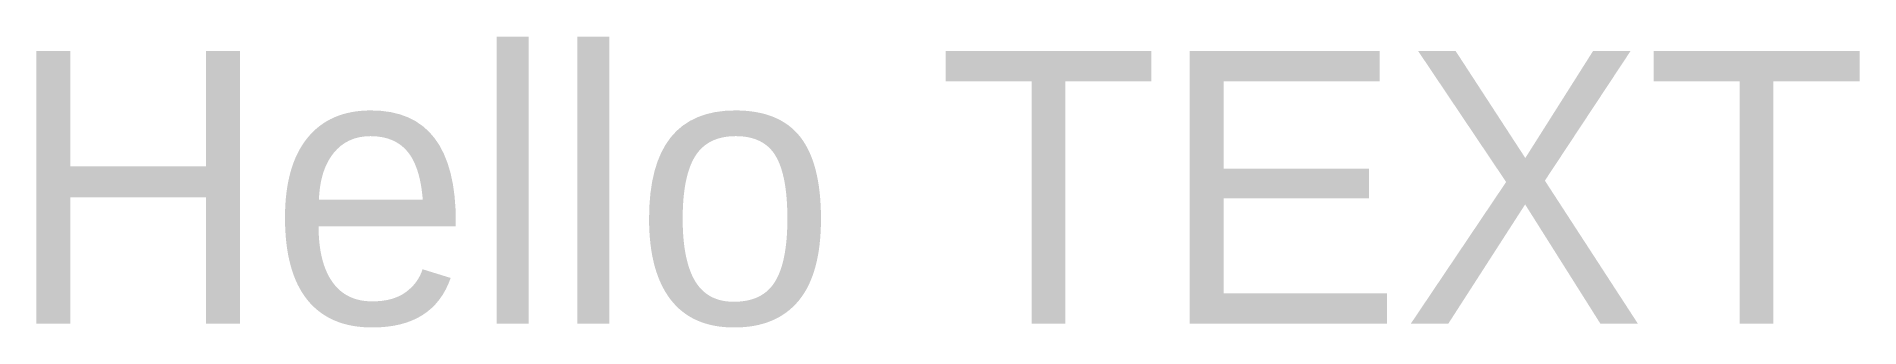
# Model space of a CAD drawing. Header units: millimetres. Extents: x 50.5 to 84, y 49.9 to 55.3.
import ezdxf

# ---------------------------------------------------------------- set-up
doc = ezdxf.new("R2010")
doc.units = ezdxf.units.MM

msp = doc.modelspace()

# ---------------------------------------------------------------- texts
msp.add_text('Hello TEXT', height=5).set_placement((50, 50))

doc.saveas('drawing.dxf')
